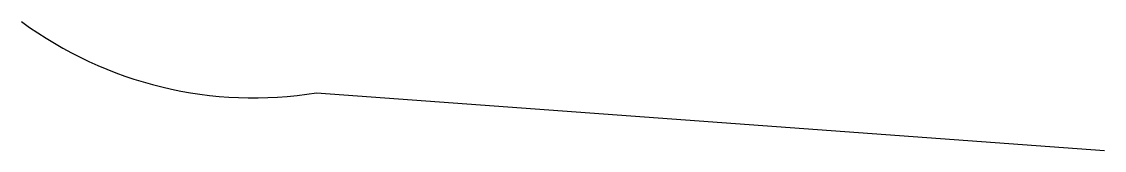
# Model space of a CAD drawing. Extents: x 97 to 438, y 160 to 201.
import ezdxf

# ---------------------------------------------------------------- set-up
doc = ezdxf.new("R2010")
doc.units = 0
doc.header["$MEASUREMENT"] = 0
doc.layers.add('PLAT-CURVE', color=4, linetype='CONTINUOUS')
doc.layers.add('PLAT-LINE', color=7, linetype='CONTINUOUS')

msp = doc.modelspace()

# ---------------------------------------------------------------- linework, layer by layer
at = {"layer": 'PLAT-CURVE'}
msp.add_arc((169.85, 300.35), 123.64, -126.3523, -80.7977, dxfattribs=at)
at = {"layer": 'PLAT-LINE'}
msp.add_line((189.63, 178.3), (438.17, 160.16), dxfattribs=at)

doc.saveas('drawing.dxf')
